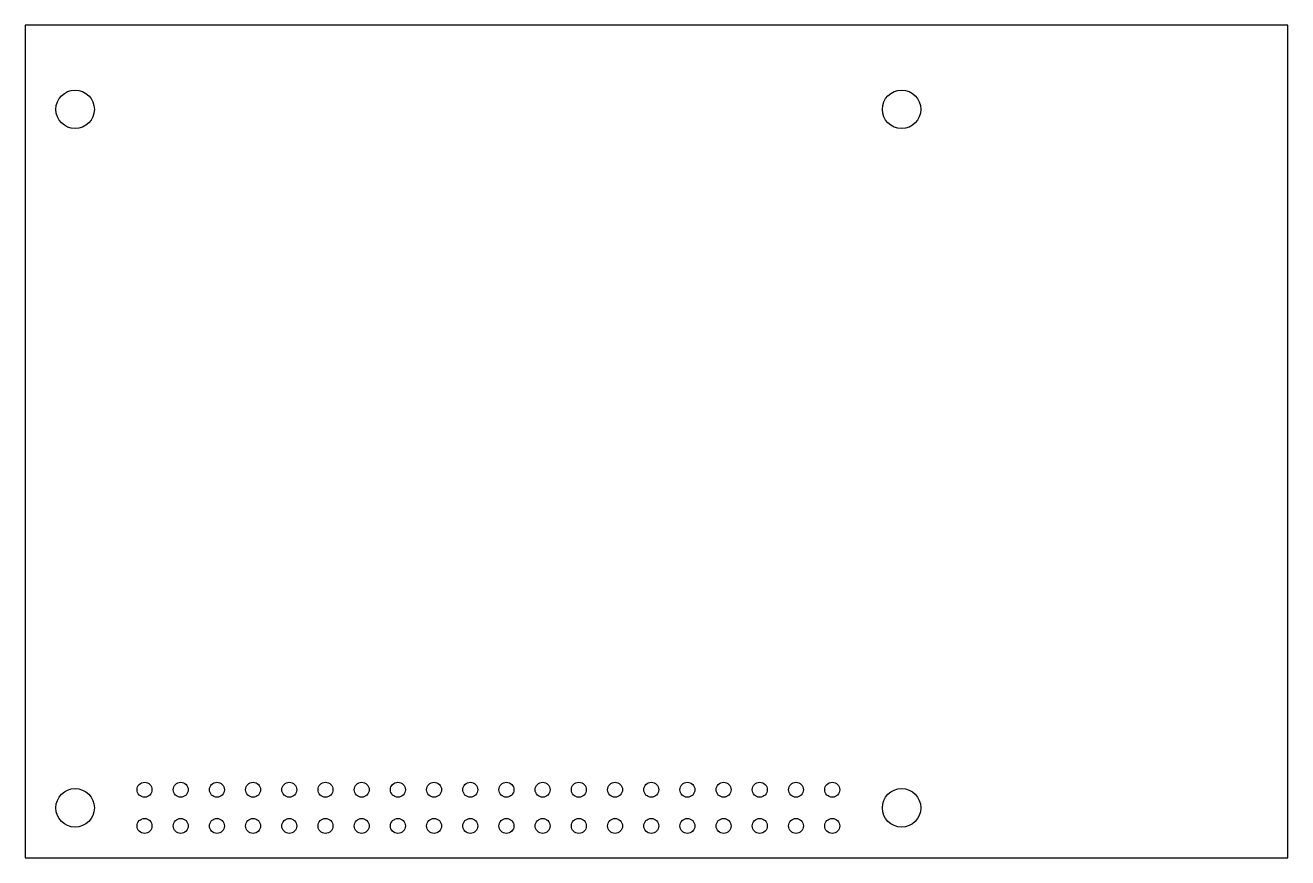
# Model space of a CAD drawing. Header units: millimetres. Extents: x -32.5 to 56.1, y -3.5 to 54.9.
import ezdxf

# ---------------------------------------------------------------- set-up
doc = ezdxf.new("R2010")
doc.units = ezdxf.units.MM

msp = doc.modelspace()

# ---------------------------------------------------------------- linework, layer by layer
at = {"color": 7, "linetype": 'Continuous', "lineweight": 25}
for p, q in [((56.1, 54.9), (-32.5, 54.9)), ((-32.5, 54.9), (-32.5, -3.5)), ((56.1, -3.5), (56.1, 54.9)), ((-32.5, -3.5), (56.1, -3.5))]:
    msp.add_line(p, q, dxfattribs=at)
for centre, radius in [((-29, 49), 1.35), ((29, 49), 1.35), ((-24.13, 1.27), 0.525), ((-21.59, 1.27), 0.525), ((-19.05, 1.27), 0.525), ((-16.51, 1.27), 0.525), ((-13.97, 1.27), 0.525), ((-11.43, 1.27), 0.525), ((-8.89, 1.27), 0.525), ((-6.35, 1.27), 0.525), ((-3.81, 1.27), 0.525), ((-1.27, 1.27), 0.525), ((1.27, 1.27), 0.525), ((3.81, 1.27), 0.525), ((6.35, 1.27), 0.525), ((8.89, 1.27), 0.525), ((11.43, 1.27), 0.525), ((13.97, 1.27), 0.525), ((16.51, 1.27), 0.525), ((19.05, 1.27), 0.525), ((21.59, 1.27), 0.525), ((24.13, 1.27), 0.525), ((-29, 0), 1.35), ((29, 0), 1.35), ((-24.13, -1.27), 0.525), ((-21.59, -1.27), 0.525), ((-19.05, -1.27), 0.525), ((-16.51, -1.27), 0.525), ((-13.97, -1.27), 0.525), ((-11.43, -1.27), 0.525), ((-8.89, -1.27), 0.525), ((-6.35, -1.27), 0.525), ((-3.81, -1.27), 0.525), ((-1.27, -1.27), 0.525), ((1.27, -1.27), 0.525), ((3.81, -1.27), 0.525), ((6.35, -1.27), 0.525), ((8.89, -1.27), 0.525), ((11.43, -1.27), 0.525), ((13.97, -1.27), 0.525), ((16.51, -1.27), 0.525), ((19.05, -1.27), 0.525), ((21.59, -1.27), 0.525), ((24.13, -1.27), 0.525)]:
    msp.add_circle(centre, radius, dxfattribs=at)

doc.saveas('drawing.dxf')
